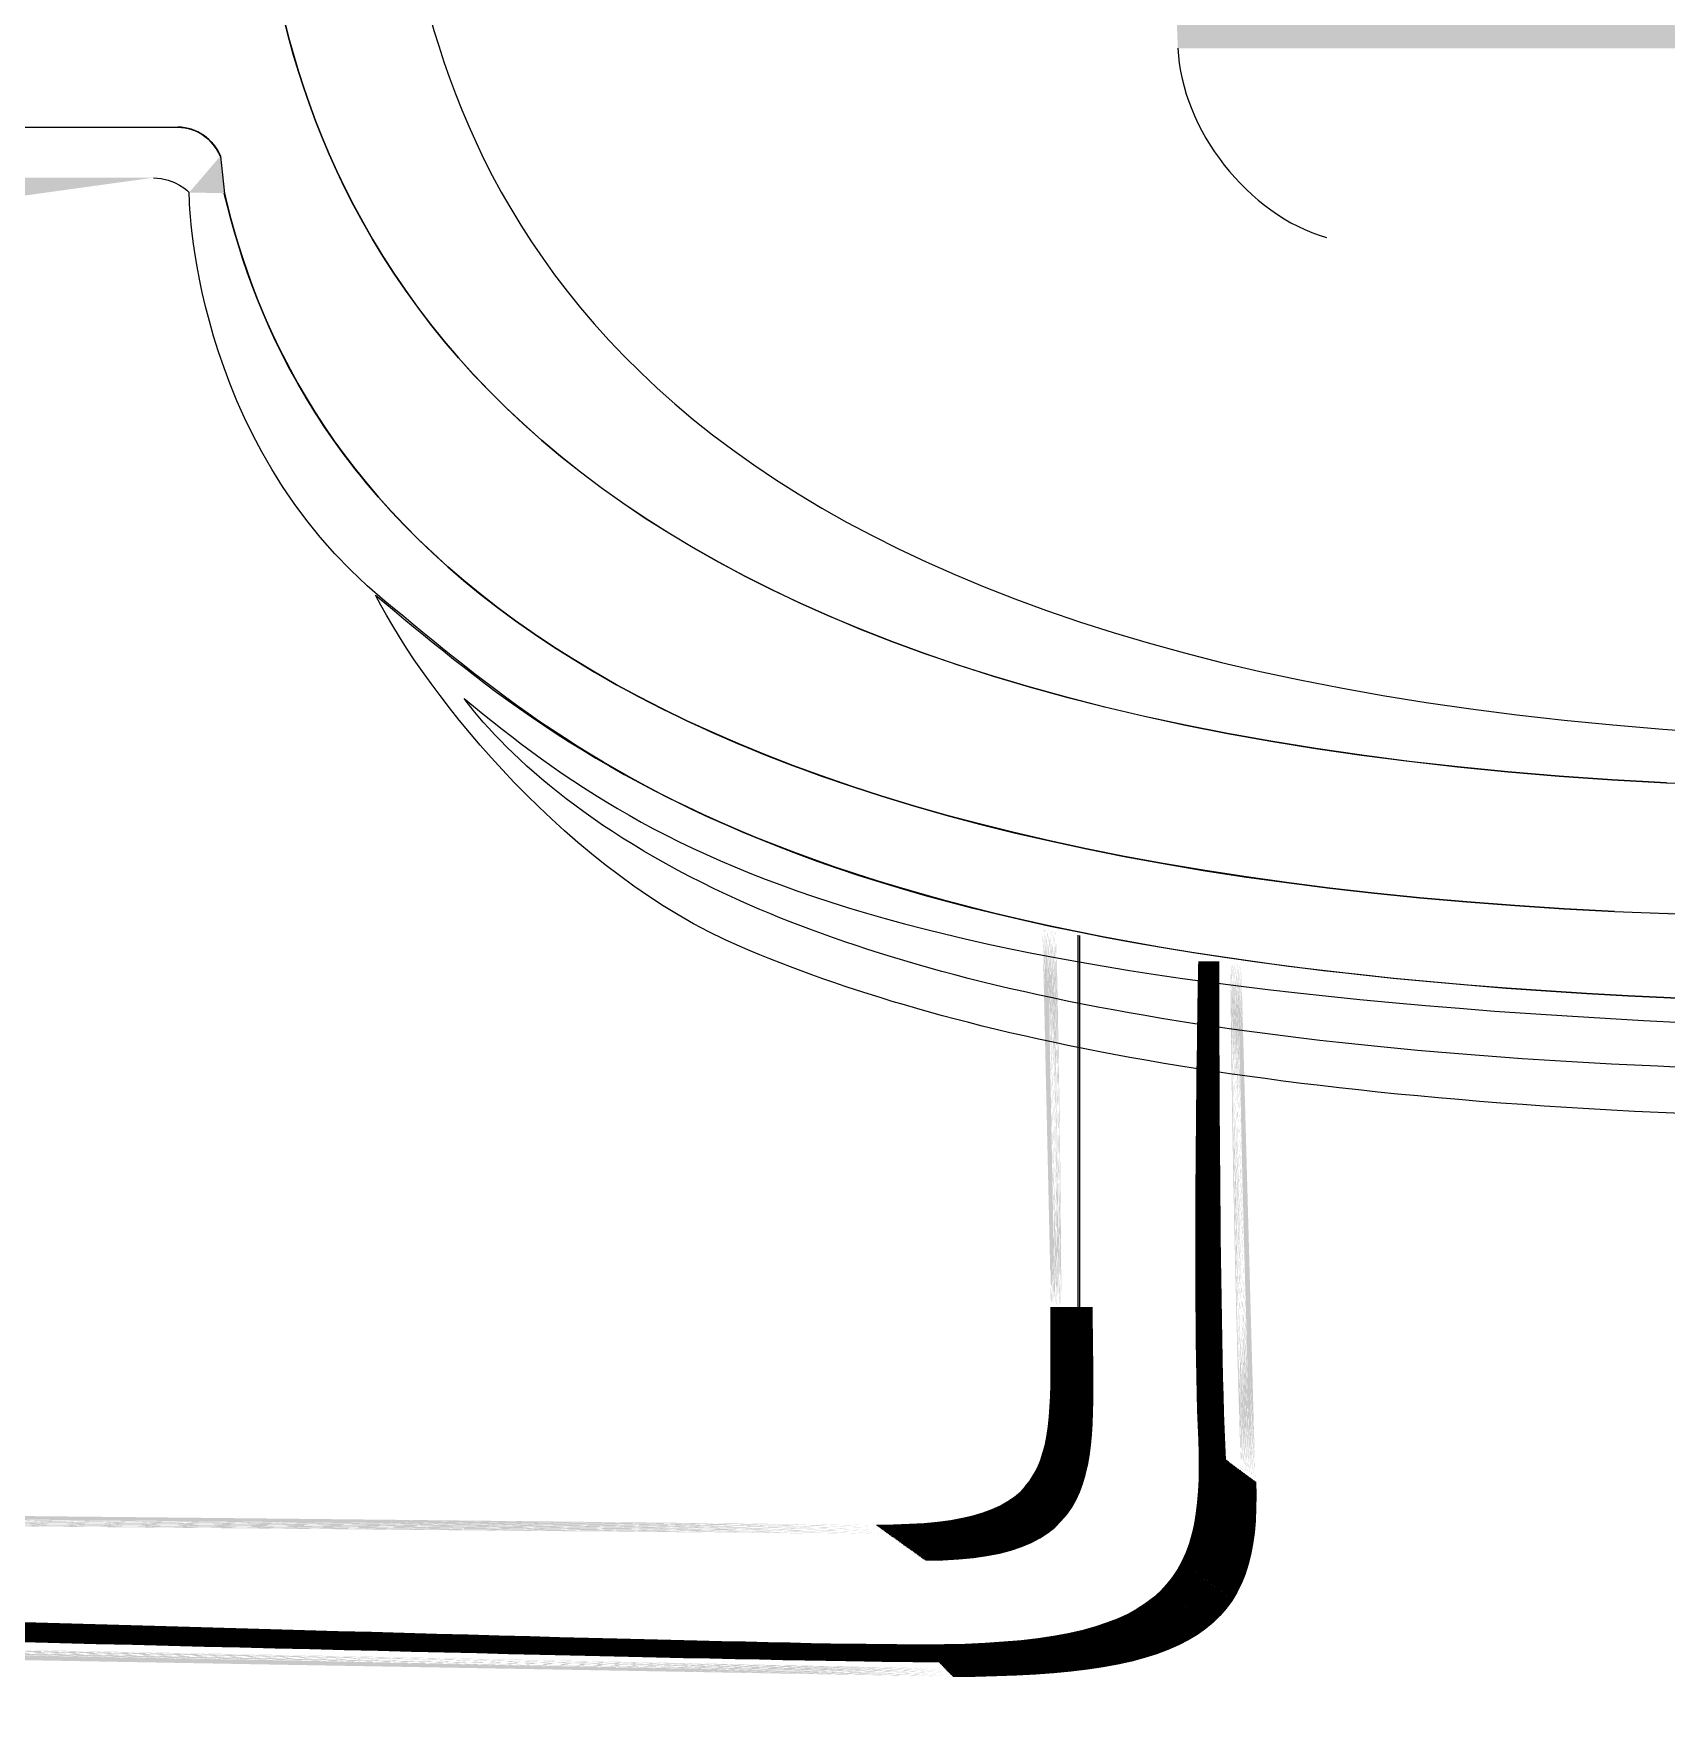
# Model space of a CAD drawing. Header units: millimetres. Extents: x 1111 to 1333, y -447 to -319.
# Drawn here: x 1279.7639 to 1280.0361, y -442.0168 to -441.7373 of the extents above; entities that cross this region are included whole.
import ezdxf

# ---------------------------------------------------------------- set-up
doc = ezdxf.new("R2010")
doc.units = ezdxf.units.MM

# ---------------------------------------------------------------- blocks, each defined once
blk = doc.blocks.new('scanne')
at = {"transparency": 33554559}
h = blk.add_hatch(color=256, dxfattribs=at)
h.paths.add_polyline_path([(0.50491, 0.8596), (0.61636, 0.83031)], flags=0)
h.paths.add_polyline_path([(0.66458, 0.82342), (1.12268, 0.82342), (1.58074, 0.82342)], flags=0)
h.paths.add_polyline_path([(1.629, 0.83031), (1.74045, 0.8596)], flags=0)
h.paths.add_polyline_path([(1.76522, 0.89117), (1.76736, 0.94828), (1.12268, 0.94828), (0.478, 0.94828), (0.48014, 0.89117)], flags=0)
h = blk.add_hatch(color=256, dxfattribs=at)
h.paths.add_polyline_path([(0.31346, 0.87798), (0.12743, 0.87798)], flags=0)
h.paths.add_polyline_path([(0.11607, 0.87347), (0.08249, 0.84235)], flags=0)
h.paths.add_polyline_path([(0.07305, 0.84263), (0.0444, 0.87319)], flags=0)
h.paths.add_polyline_path([(0.03332, 0.87798), (-0.15327, 0.87798)], flags=0)
h.paths.add_polyline_path([(-0.16234, 0.86872), (0.03582, 0.86872), (0.06278, 0.84167)], flags=0)
h.paths.add_polyline_path([(0.06278, 0.84167, 0.289315), (0.0782, 0.83209)], flags=0)
h.paths.add_polyline_path([(0.0782, 0.83209, 0.246565), (0.09248, 0.83953)], flags=0)
h.paths.add_polyline_path([(0.09248, 0.83953), (0.12569, 0.86959), (0.30935, 0.86959)], flags=0)
h = blk.add_hatch(color=256, dxfattribs=at)
h.paths.add_polyline_path([(0.39795, 0.47913, 0.000349), (1.12273, 0.47786)], flags=0)
h.paths.add_polyline_path([(1.12273, 0.47786, 0.000349), (1.84762, 0.47913)], flags=0)
h.paths.add_polyline_path([(2.39887, 0.87798), (2.21234, 0.87798)], flags=0)
h.paths.add_polyline_path([(2.20121, 0.87319), (2.17242, 0.84262)], flags=0)
h.paths.add_polyline_path([(2.16316, 0.84235), (2.12949, 0.87346)], flags=0)
h.paths.add_polyline_path([(2.11823, 0.87798), (1.9321, 0.87798)], flags=0)
h.paths.add_polyline_path([(1.9321, 0.87798, 0.308153), (1.92508, 0.87319)], flags=0)
h.paths.add_polyline_path([(1.92508, 0.87319), (1.92435, 0.86698)], flags=0)
h.paths.add_polyline_path([(1.12273, 0.7356, 0.008432), (1.69269, 0.74719)], flags=0)
h.paths.add_polyline_path([(0.55296, 0.74719, 0.008436), (1.12273, 0.7356)], flags=0)
h.paths.add_polyline_path([(0.32121, 0.86698), (0.32053, 0.87319)], flags=0)
h.paths.add_polyline_path([(0.31346, 0.87798), (0.12743, 0.87798)], flags=0)
h.paths.add_polyline_path([(0.11607, 0.87346), (0.08249, 0.84235)], flags=0)
h.paths.add_polyline_path([(0.07305, 0.84262), (0.0444, 0.87319)], flags=0)
h.paths.add_polyline_path([(0.03332, 0.87798), (-0.15327, 0.87798)], flags=0)
h = blk.add_hatch(color=256, dxfattribs=at)
h.paths.add_polyline_path([(0.39795, 0.48392, 0.000473), (1.12269, 0.48219)], flags=0)
h.paths.add_polyline_path([(1.12269, 0.48219, 0.000474), (1.84762, 0.48392)], flags=0)
h.paths.add_polyline_path([(2.38988, 0.87798), (2.21234, 0.87798)], flags=0)
h.paths.add_polyline_path([(2.20121, 0.87319), (2.17238, 0.84262)], flags=0)
h.paths.add_polyline_path([(2.16311, 0.84235), (2.12949, 0.87346)], flags=0)
h.paths.add_polyline_path([(2.11823, 0.87798), (1.9321, 0.87798)], flags=0)
h.paths.add_polyline_path([(1.9321, 0.87798, 0.311468), (1.92508, 0.87319)], flags=0)
h.paths.add_polyline_path([(1.92508, 0.87319), (1.92435, 0.86698)], flags=0)
h.paths.add_polyline_path([(1.12269, 0.7356, 0.008432), (1.69269, 0.74719)], flags=0)
h.paths.add_polyline_path([(0.55296, 0.74719, 0.008436), (1.12269, 0.7356)], flags=0)
h.paths.add_polyline_path([(0.32117, 0.86698), (0.32048, 0.87319)], flags=0)
h.paths.add_polyline_path([(0.31346, 0.87798), (0.12743, 0.87798)], flags=0)
h.paths.add_polyline_path([(0.11607, 0.87346), (0.08249, 0.84235)], flags=0)
h.paths.add_polyline_path([(0.07305, 0.84262), (0.0444, 0.87319)], flags=0)
h.paths.add_polyline_path([(0.03332, 0.87798), (-0.14432, 0.87798)], flags=0)
h = blk.add_hatch(color=256, dxfattribs=at)
h.paths.add_polyline_path([(0.39793, 0.49337, 0.000697), (1.12272, 0.49081)], flags=0)
h.paths.add_polyline_path([(1.12272, 0.49081, 0.000698), (1.84765, 0.49337)], flags=0)
h.paths.add_polyline_path([(2.3719, 0.87798), (2.21232, 0.87798)], flags=0)
h.paths.add_polyline_path([(2.20124, 0.87319), (2.17241, 0.84262)], flags=0)
h.paths.add_polyline_path([(2.16315, 0.84235), (2.12948, 0.87346)], flags=0)
h.paths.add_polyline_path([(2.11821, 0.87798), (1.93209, 0.87798)], flags=0)
h.paths.add_polyline_path([(1.93209, 0.87798, 0.308153), (1.92506, 0.87319)], flags=0)
h.paths.add_polyline_path([(1.92506, 0.87319), (1.92433, 0.86698)], flags=0)
h.paths.add_polyline_path([(1.12272, 0.7356, 0.008433), (1.69268, 0.74719)], flags=0)
h.paths.add_polyline_path([(0.55294, 0.74719, 0.008435), (1.12272, 0.7356)], flags=0)
h.paths.add_polyline_path([(0.3212, 0.86698), (0.32052, 0.87319)], flags=0)
h.paths.add_polyline_path([(0.31345, 0.87798), (0.12741, 0.87798)], flags=0)
h.paths.add_polyline_path([(0.1161, 0.87346), (0.08248, 0.84235)], flags=0)
h.paths.add_polyline_path([(0.07304, 0.84262), (0.04439, 0.87319)], flags=0)
h.paths.add_polyline_path([(0.0333, 0.87798), (-0.12636, 0.87798)], flags=0)
h = blk.add_hatch(color=256, dxfattribs=at)
h.paths.add_polyline_path([(0.58474, 0.73206, 0.000817), (0.67999, 0.72991)], flags=0)
h.paths.add_polyline_path([(0.31532, 0.86713), (0.32052, 0.8732), (0.3212, 0.867)], flags=0)
h.paths.add_polyline_path([(0.55294, 0.7472, 0.004959), (0.67885, 0.74241)], flags=0)
h = blk.add_hatch(color=256, dxfattribs=at)
h.paths.add_polyline_path([(0.4907, 0.73887, 0.004638), (0.49307, 0.6521)], flags=0)
h.paths.add_polyline_path([(0.44267, 0.61962, 0.001121), (0.12479, 0.62523)], flags=0)
h.paths.add_polyline_path([(0.00952, 0.66104, 0.146634), (0.12479, 0.62523)], flags=0)
h.paths.add_polyline_path([(0.00952, 0.66104, 0.054965), (0.12479, 0.64786)], flags=0)
h.paths.add_polyline_path([(0.42989, 0.64489, 0.000751), (0.12479, 0.64786)], flags=0)
h.paths.add_polyline_path([(0.459, 0.68121, 0.007059), (0.45758, 0.74471)], flags=0)
h = blk.add_hatch(color=256, dxfattribs=at)
h.paths.add_polyline_path([(0.49062, 0.73887, 0.004341), (0.49295, 0.65219)], flags=0)
h.paths.add_polyline_path([(0.44263, 0.61967, 0.001131), (0.12485, 0.62532)], flags=0)
h.paths.add_polyline_path([(0.00984, 0.66091, 0.146665), (0.12485, 0.62532)], flags=0)
h.paths.add_polyline_path([(0.00984, 0.66091, 0.055089), (0.12485, 0.64777)], flags=0)
h.paths.add_polyline_path([(0.42999, 0.64485, 0.00074), (0.12485, 0.64777)], flags=0)
h.paths.add_polyline_path([(0.4591, 0.68121, 0.006842), (0.45773, 0.74466)], flags=0)
h = blk.add_hatch(color=256, dxfattribs=at)
h.paths.add_polyline_path([(0.49055, 0.73887, 0.00434), (0.49287, 0.65228)], flags=0)
h.paths.add_polyline_path([(0.44256, 0.61976, 0.001132), (0.12491, 0.62541)], flags=0)
h.paths.add_polyline_path([(0.01014, 0.66077, 0.14657), (0.12491, 0.62541)], flags=0)
h.paths.add_polyline_path([(0.01014, 0.66077, 0.055162), (0.12491, 0.64768)], flags=0)
h.paths.add_polyline_path([(0.4301, 0.64476, 0.000738), (0.12491, 0.64768)], flags=0)
h.paths.add_polyline_path([(0.45916, 0.68121, 0.006614), (0.45784, 0.74466)], flags=0)
h = blk.add_hatch(color=256, dxfattribs=at)
h.paths.add_polyline_path([(0.49046, 0.73887, 0.004447), (0.49274, 0.65233)], flags=0)
h.paths.add_polyline_path([(0.44251, 0.6198, 0.001131), (0.125, 0.62546)], flags=0)
h.paths.add_polyline_path([(0.0105, 0.66068, 0.147021), (0.125, 0.62546)], flags=0)
h.paths.add_polyline_path([(0.0105, 0.66068, 0.055525), (0.12496, 0.64758)], flags=0)
h.paths.add_polyline_path([(0.43019, 0.64471, 0.000726), (0.12496, 0.64758)], flags=0)
h.paths.add_polyline_path([(0.45921, 0.68121, 0.006387), (0.45793, 0.74466)], flags=0)
h = blk.add_hatch(color=256, dxfattribs=at)
h.paths.add_polyline_path([(0.49037, 0.73887, 0.004565), (0.4926, 0.65237)], flags=0)
h.paths.add_polyline_path([(0.44247, 0.61985, 0.001139), (0.12505, 0.62555)], flags=0)
h.paths.add_polyline_path([(0.01078, 0.66059, 0.146929), (0.12505, 0.62555)], flags=0)
h.paths.add_polyline_path([(0.01078, 0.66059, 0.055599), (0.12501, 0.64754)], flags=0)
h.paths.add_polyline_path([(0.43029, 0.64466, 0.000727), (0.12501, 0.64754)], flags=0)
h.paths.add_polyline_path([(0.4593, 0.68121, 0.006397), (0.45803, 0.74462)], flags=0)
h = blk.add_hatch(color=256, dxfattribs=at)
h.paths.add_polyline_path([(0.49028, 0.73887, 0.004989), (0.49251, 0.65251)], flags=0)
h.paths.add_polyline_path([(0.44238, 0.61994, 0.001144), (0.1251, 0.62564)], flags=0)
h.paths.add_polyline_path([(0.01114, 0.66045, 0.055722), (0.12505, 0.64745)], flags=0)
h.paths.add_polyline_path([(0.43038, 0.64457, 0.000727), (0.12505, 0.64745)], flags=0)
h.paths.add_polyline_path([(0.45939, 0.68121, 0.006397), (0.45812, 0.74462)], flags=0)
h = blk.add_hatch(color=256, dxfattribs=at)
h.paths.add_polyline_path([(0.49021, 0.73887, 0.005097), (0.4924, 0.65256)], flags=0)
h.paths.add_polyline_path([(0.44231, 0.61999, 0.001152), (0.12517, 0.62573)], flags=0)
h.paths.add_polyline_path([(0.01145, 0.66031, 0.055854), (0.12513, 0.64736)], flags=0)
h.paths.add_polyline_path([(0.43045, 0.64453, 0.000714), (0.12513, 0.64736)], flags=0)
h.paths.add_polyline_path([(0.45947, 0.68121, 0.006407), (0.45819, 0.74457)], flags=0)
h = blk.add_hatch(color=256, dxfattribs=at)
h.paths.add_polyline_path([(0.49013, 0.73887, 0.005107), (0.49232, 0.65265)], flags=0)
h.paths.add_polyline_path([(0.44227, 0.62008, 0.001145), (0.12522, 0.62578)], flags=0)
h.paths.add_polyline_path([(0.01177, 0.66018, 0.055982), (0.12518, 0.64727)], flags=0)
h.paths.add_polyline_path([(0.43055, 0.64444, 0.000715), (0.12518, 0.64727)], flags=0)
h.paths.add_polyline_path([(0.45956, 0.68121, 0.006188), (0.45833, 0.74452)], flags=0)
h = blk.add_hatch(color=256, dxfattribs=at)
h.paths.add_polyline_path([(0.49006, 0.73887, 0.004819), (0.4922, 0.65274)], flags=0)
h.paths.add_polyline_path([(0.4422, 0.62012, 0.001154), (0.12529, 0.62587)], flags=0)
h.paths.add_polyline_path([(0.01207, 0.66008, 0.056249), (0.12525, 0.64717)], flags=0)
h.paths.add_polyline_path([(0.43066, 0.64439, 0.000702), (0.12525, 0.64717)], flags=0)
h.paths.add_polyline_path([(0.45963, 0.68121, 0.005968), (0.45844, 0.74448)], flags=0)
h = blk.add_hatch(color=256, dxfattribs=at)
h.paths.add_polyline_path([(0.48997, 0.73887, 0.004929), (0.49207, 0.65279)], flags=0)
h.paths.add_polyline_path([(0.44216, 0.62012, 0.001165), (0.12534, 0.62592)], flags=0)
h.paths.add_polyline_path([(0.01239, 0.65999, 0.056569), (0.12525, 0.64708)], flags=0)
h.paths.add_polyline_path([(0.43075, 0.6443, 0.000704), (0.12525, 0.64708)], flags=0)
h.paths.add_polyline_path([(0.45968, 0.68121, 0.005739), (0.45854, 0.74448)], flags=0)
h = blk.add_hatch(color=256, dxfattribs=at)
h.paths.add_polyline_path([(0.48988, 0.73887, 0.004929), (0.49198, 0.65288)], flags=0)
h.paths.add_polyline_path([(0.44212, 0.62021, 0.001164), (0.12539, 0.62601)], flags=0)
h.paths.add_polyline_path([(0.01275, 0.65986, 0.056624), (0.12534, 0.64704)], flags=0)
h.paths.add_polyline_path([(0.43085, 0.64425, 0.000703), (0.12534, 0.64704)], flags=0)
h.paths.add_polyline_path([(0.45982, 0.68121, 0.005978), (0.45863, 0.74443)], flags=0)
h = blk.add_hatch(color=256, dxfattribs=at)
h.paths.add_polyline_path([(0.48981, 0.73887, 0.005049), (0.49187, 0.65297)], flags=0)
h.paths.add_polyline_path([(0.442, 0.62026, 0.001177), (0.12546, 0.6261)], flags=0)
h.paths.add_polyline_path([(0.01305, 0.65976, 0.056897), (0.12541, 0.64695)], flags=0)
h.paths.add_polyline_path([(0.43096, 0.64416, 0.000701), (0.12541, 0.64695)], flags=0)
h.paths.add_polyline_path([(0.45989, 0.68121, 0.005748), (0.45875, 0.74443)], flags=0)
h = blk.add_hatch(color=256, dxfattribs=at)
h.paths.add_polyline_path([(0.48973, 0.73887, 0.004751), (0.49173, 0.65306)], flags=0)
h.paths.add_polyline_path([(0.44196, 0.62035, 0.001168), (0.12551, 0.62614)], flags=0)
h.paths.add_polyline_path([(0.01338, 0.65963, 0.057028), (0.12541, 0.64685)], flags=0)
h.paths.add_polyline_path([(0.43106, 0.64412, 0.000691), (0.12541, 0.64685)], flags=0)
h.paths.add_polyline_path([(0.45998, 0.68121, 0.005757), (0.45884, 0.74439)], flags=0)
h = blk.add_hatch(color=256, dxfattribs=at)
h.paths.add_polyline_path([(0.48963, 0.73887, 0.005588), (0.49164, 0.65315)], flags=0)
h.paths.add_polyline_path([(0.44192, 0.6204, 0.001176), (0.1256, 0.62623)], flags=0)
h.paths.add_polyline_path([(0.01365, 0.65949, 0.056914), (0.12551, 0.64681)], flags=0)
h.paths.add_polyline_path([(0.43115, 0.64403, 0.000702), (0.12551, 0.64681)], flags=0)
h.paths.add_polyline_path([(0.46003, 0.68121, 0.005527), (0.45893, 0.74439)], flags=0)
h = blk.add_hatch(color=256, dxfattribs=at)
h.paths.add_polyline_path([(0.48955, 0.73887, 0.004863), (0.49151, 0.6532)], flags=0)
h.paths.add_polyline_path([(0.44183, 0.62044, 0.001179), (0.1256, 0.62628)], flags=0)
h.paths.add_polyline_path([(0.01397, 0.6594, 0.057246), (0.12556, 0.64672)], flags=0)
h.paths.add_polyline_path([(0.43125, 0.64393, 0.000701), (0.12556, 0.64672)], flags=0)
h.paths.add_polyline_path([(0.46008, 0.68121, 0.005075), (0.45907, 0.74434)], flags=0)
h = blk.add_hatch(color=256, dxfattribs=at)
h.paths.add_polyline_path([(0.48946, 0.73887, 0.005291), (0.49142, 0.65329)], flags=0)
h.paths.add_polyline_path([(0.44179, 0.62049, 0.001189), (0.12565, 0.62637)], flags=0)
h.paths.add_polyline_path([(0.0143, 0.65926, 0.05738), (0.12556, 0.64663)], flags=0)
h.paths.add_polyline_path([(0.43134, 0.64389, 0.00069), (0.12556, 0.64663)], flags=0)
h.paths.add_polyline_path([(0.46017, 0.68121, 0.005075), (0.45917, 0.74434)], flags=0)
h = blk.add_hatch(color=256, dxfattribs=at)
h.paths.add_polyline_path([(0.48939, 0.73887, 0.005412), (0.49131, 0.65338)], flags=0)
h.paths.add_polyline_path([(0.44177, 0.62058, 0.001188), (0.12572, 0.62646)], flags=0)
h.paths.add_polyline_path([(0.01464, 0.65913, 0.057517), (0.12563, 0.64654)], flags=0)
h.paths.add_polyline_path([(0.43141, 0.64384, 0.000679), (0.12563, 0.64654)], flags=0)
h.paths.add_polyline_path([(0.46029, 0.68121, 0.005313), (0.45924, 0.7443)], flags=0)
h = blk.add_hatch(color=256, dxfattribs=at)
h.paths.add_polyline_path([(0.4893, 0.73887, 0.005413), (0.49122, 0.65347)], flags=0)
h.paths.add_polyline_path([(0.44163, 0.62062, 0.001202), (0.12577, 0.62655)], flags=0)
h.paths.add_polyline_path([(0.01496, 0.65903, 0.057857), (0.12567, 0.64644)], flags=0)
h.paths.add_polyline_path([(0.4315, 0.64375, 0.000678), (0.12567, 0.64644)], flags=0)
h.paths.add_polyline_path([(0.46038, 0.68121, 0.005083), (0.45938, 0.7443)], flags=0)
h = blk.add_hatch(color=256, dxfattribs=at)
h.paths.add_polyline_path([(0.48923, 0.73887, 0.005536), (0.4911, 0.65356)], flags=0)
h.paths.add_polyline_path([(0.44161, 0.62072, 0.001201), (0.12583, 0.62665)], flags=0)
h.paths.add_polyline_path([(0.01525, 0.6589, 0.057737), (0.12574, 0.6464)], flags=0)
h.paths.add_polyline_path([(0.43162, 0.64366, 0.00069), (0.12574, 0.6464)], flags=0)
h.paths.add_polyline_path([(0.46045, 0.68121, 0.004859), (0.45949, 0.74425)], flags=0)
h = blk.add_hatch(color=256, dxfattribs=at)
h.paths.add_polyline_path([(0.48913, 0.73887, 0.005659), (0.49095, 0.65365)], flags=0)
h.paths.add_polyline_path([(0.44155, 0.62076, 0.001213), (0.12591, 0.62674)], flags=0)
h.paths.add_polyline_path([(0.01561, 0.65881, 0.058077), (0.12578, 0.64631)], flags=0)
h.paths.add_polyline_path([(0.43174, 0.64362, 0.000677), (0.12578, 0.64631)], flags=0)
h.paths.add_polyline_path([(0.46048, 0.68121, 0.004628), (0.45957, 0.74425)], flags=0)
h = blk.add_hatch(color=256, dxfattribs=at)
h.paths.add_polyline_path([(0.48906, 0.73887, 0.005659), (0.49088, 0.6537)], flags=0)
h.paths.add_polyline_path([(0.44147, 0.62081, 0.001214), (0.12593, 0.62678)], flags=0)
h.paths.add_polyline_path([(0.0159, 0.65867, 0.058221), (0.12584, 0.64622)], flags=0)
h.paths.add_polyline_path([(0.4318, 0.64352, 0.000678), (0.12584, 0.64622)], flags=0)
h.paths.add_polyline_path([(0.46059, 0.68121, 0.004635), (0.45968, 0.7442)], flags=0)
h = blk.add_hatch(color=256, dxfattribs=at)
h.paths.add_polyline_path([(0.48899, 0.73887, 0.005361), (0.49077, 0.65379)], flags=0)
h.paths.add_polyline_path([(0.44141, 0.6209, 0.001215), (0.126, 0.62687)], flags=0)
h.paths.add_polyline_path([(0.01624, 0.65853, 0.058363), (0.12591, 0.64612)], flags=0)
h.paths.add_polyline_path([(0.43192, 0.64348, 0.000666), (0.12591, 0.64612)], flags=0)
h.paths.add_polyline_path([(0.46066, 0.68121, 0.004643), (0.45975, 0.74416)], flags=0)
h = blk.add_hatch(color=256, dxfattribs=at)
h.paths.add_polyline_path([(0.48888, 0.73887, 0.005785), (0.49066, 0.65388)], flags=0)
h.paths.add_polyline_path([(0.44139, 0.62094, 0.001212), (0.12607, 0.62692)], flags=0)
h.paths.add_polyline_path([(0.01654, 0.65844, 0.058506), (0.12593, 0.64608)], flags=0)
h.paths.add_polyline_path([(0.43199, 0.64339, 0.000677), (0.12593, 0.64608)], flags=0)
h.paths.add_polyline_path([(0.46073, 0.68121, 0.004411), (0.45986, 0.74416)], flags=0)
at = {"lineweight": -3}
for points in [[(0.12742, 0.87801), (0.31346, 0.87801)], [(0.32053, 0.87318), (0.32121, 0.86697)]]:
    blk.add_lwpolyline(points, dxfattribs=at)
for centre, radius, start, end in [((1.18405, 17.45132), 16.69427, 267.863238, 269.790123), ((1.1786, 17.49757), 16.76203, 267.860927, 269.80903)]:
    blk.add_arc(centre, radius, start, end, dxfattribs=at)
for points in [[(0.35138, 0.91605), (0.35854, 0.86838), (0.38833, 0.78577), (0.57834, 0.77655)], [(0.56161, 0.76866), (0.3659, 0.77829), (0.33511, 0.86346), (0.3279, 0.9125)], [(0.56161, 0.76866), (0.3659, 0.77829), (0.33511, 0.86346), (0.3279, 0.9125)], [(0.32792, 0.91248), (0.33508, 0.86349), (0.36592, 0.77832), (0.56158, 0.76869)], [(0.48014, 0.89117), (0.48078, 0.87757), (0.49191, 0.86338), (0.50491, 0.8596)], [(0.32051, 0.87318), (0.31933, 0.87601), (0.31654, 0.87802), (0.31344, 0.87802)], [(0.32051, 0.87317), (0.31933, 0.876), (0.31654, 0.87801), (0.31344, 0.87801)], [(0.31345, 0.878), (0.31655, 0.878), (0.31934, 0.87599), (0.32052, 0.87321)], [(0.32052, 0.87321), (0.31934, 0.87599), (0.31655, 0.878), (0.31345, 0.878)], [(0.32052, 0.87321), (0.31933, 0.876), (0.31655, 0.878), (0.31345, 0.878)], [(0.32052, 0.87321), (0.31934, 0.87599), (0.31655, 0.878), (0.31345, 0.878)], [(0.32052, 0.8732), (0.31934, 0.87598), (0.31655, 0.87799), (0.31345, 0.87799)], [(0.32052, 0.87319), (0.31933, 0.87602), (0.31655, 0.87798), (0.31345, 0.87798)], [(0.32053, 0.87317), (0.31934, 0.876), (0.31656, 0.87801), (0.31346, 0.87801)], [(0.31346, 0.87801), (0.31656, 0.87801), (0.31934, 0.87601), (0.32053, 0.87318)], [(0.32053, 0.8732), (0.31934, 0.87598), (0.31656, 0.87799), (0.31346, 0.87799)], [(0.32053, 0.87319), (0.31934, 0.87602), (0.31656, 0.87798), (0.31346, 0.87798)], [(0.32048, 0.87319), (0.3193, 0.87606), (0.31656, 0.87798), (0.31346, 0.87798)], [(0.32053, 0.87319), (0.31934, 0.87597), (0.31656, 0.87798), (0.31346, 0.87798)], [(0.32054, 0.87321), (0.31931, 0.87599), (0.31657, 0.878), (0.31347, 0.878)], [(0.32055, 0.87317), (0.31936, 0.876), (0.31658, 0.878), (0.31348, 0.878)], [(0.30935, 0.86959), (0.313, 0.86959), (0.31533, 0.86712), (0.31533, 0.86712)], [(0.34793, 0.79898), (0.31532, 0.82589), (0.31532, 0.86713), (0.31532, 0.86713)], [(0.55296, 0.74719), (0.37108, 0.75599), (0.33171, 0.822), (0.32117, 0.86698)], [(0.55292, 0.74721), (0.37109, 0.75597), (0.33167, 0.82202), (0.32118, 0.867)], [(0.55293, 0.74722), (0.37109, 0.75597), (0.33173, 0.82194), (0.32119, 0.86701)], [(0.55294, 0.74722), (0.3711, 0.75598), (0.33169, 0.82199), (0.3212, 0.86701)], [(0.55294, 0.74722), (0.37111, 0.75597), (0.33169, 0.82198), (0.3212, 0.86701)], [(0.3212, 0.867), (0.33169, 0.82202), (0.37111, 0.75596), (0.55294, 0.7472)], [(0.55294, 0.74718), (0.3711, 0.75599), (0.33169, 0.822), (0.3212, 0.86698)], [(0.55294, 0.74719), (0.37111, 0.75599), (0.33169, 0.822), (0.3212, 0.86698)], [(0.55295, 0.74722), (0.37107, 0.75598), (0.3317, 0.82199), (0.32121, 0.86701)], [(0.32121, 0.867), (0.3317, 0.82202), (0.37107, 0.75597), (0.55295, 0.74721)], [(0.55295, 0.7472), (0.37111, 0.75596), (0.3317, 0.82202), (0.32121, 0.867)], [(0.55295, 0.74721), (0.37111, 0.75597), (0.3317, 0.82202), (0.32121, 0.867)], [(0.55295, 0.74721), (0.37111, 0.75597), (0.3317, 0.82202), (0.32121, 0.867)], [(0.55295, 0.7472), (0.37107, 0.75596), (0.3317, 0.82201), (0.32121, 0.86699)], [(0.55296, 0.74719), (0.37108, 0.75599), (0.33171, 0.822), (0.32121, 0.86698)], [(0.32121, 0.86697), (0.3317, 0.82199), (0.37107, 0.75598), (0.55295, 0.74722)], [(0.4072, 0.74135), (0.379, 0.75344), (0.35519, 0.78277), (0.34639, 0.79997)], [(0.34639, 0.79997), (0.37964, 0.77242), (0.41956, 0.73597), (0.58474, 0.73204)], [(0.58474, 0.73206), (0.41955, 0.73598), (0.38137, 0.77156), (0.34793, 0.79898)], [(0.40719, 0.74899), (0.38356, 0.75957), (0.36878, 0.77257), (0.36116, 0.78274)], [(0.36116, 0.78274), (0.39446, 0.7551), (0.43205, 0.7332), (0.58519, 0.72786)], [(0.58474, 0.72057), (0.49395, 0.72266), (0.44126, 0.73375), (0.40719, 0.74899)], [(0.58474, 0.71284), (0.49396, 0.71498), (0.4415, 0.72671), (0.4072, 0.74135)], [(0.46354, 0.68121), (0.46354, 0.70579), (0.46354, 0.74329), (0.46354, 0.74329)], [(0.46381, 0.68121), (0.46381, 0.70579), (0.46381, 0.7432), (0.46381, 0.7432)], [(0.48362, 0.73887), (0.48362, 0.73887), (0.48252, 0.68371), (0.48362, 0.65908)], [(0.48369, 0.73887), (0.48369, 0.73887), (0.48264, 0.68362), (0.48373, 0.65899)], [(0.4838, 0.73887), (0.4838, 0.73887), (0.48275, 0.68358), (0.48385, 0.6589)], [(0.48386, 0.73887), (0.48386, 0.73887), (0.48286, 0.68349), (0.48395, 0.65885)], [(0.48395, 0.73887), (0.48395, 0.73887), (0.48295, 0.6834), (0.48405, 0.65876)], [(0.48404, 0.73887), (0.48404, 0.73887), (0.48304, 0.6833), (0.48418, 0.65867)], [(0.48411, 0.73887), (0.48411, 0.73887), (0.48315, 0.68321), (0.48429, 0.65858)], [(0.4842, 0.73887), (0.4842, 0.73887), (0.48328, 0.68312), (0.48438, 0.65849)], [(0.48427, 0.73887), (0.48427, 0.73887), (0.4834, 0.68303), (0.48449, 0.65844)], [(0.48437, 0.73887), (0.48437, 0.73887), (0.48346, 0.68294), (0.4846, 0.65835)], [(0.48445, 0.73887), (0.48445, 0.73887), (0.48358, 0.68289), (0.48472, 0.65826)], [(0.48452, 0.73887), (0.48452, 0.73887), (0.48369, 0.68285), (0.48484, 0.65821)], [(0.48462, 0.73887), (0.48462, 0.73887), (0.4838, 0.68276), (0.48494, 0.65812)], [(0.48469, 0.73887), (0.48469, 0.73887), (0.48391, 0.68271), (0.48505, 0.65803)], [(0.48478, 0.73887), (0.48478, 0.73887), (0.48401, 0.68262), (0.48515, 0.65794)], [(0.48487, 0.73887), (0.48487, 0.73887), (0.48414, 0.68253), (0.48528, 0.65785)], [(0.48494, 0.73887), (0.48494, 0.73887), (0.48425, 0.68244), (0.48539, 0.6578)], [(0.48502, 0.73887), (0.48502, 0.73887), (0.48434, 0.68235), (0.48548, 0.65771)], [(0.48509, 0.73887), (0.48509, 0.73887), (0.48445, 0.68225), (0.48559, 0.65762)], [(0.48518, 0.73887), (0.48518, 0.73887), (0.48459, 0.68216), (0.48573, 0.65753)], [(0.48527, 0.73887), (0.48527, 0.73887), (0.48468, 0.68207), (0.48582, 0.65744)], [(0.48533, 0.73887), (0.48533, 0.73887), (0.48483, 0.68198), (0.48593, 0.65739)], [(0.48545, 0.73887), (0.48545, 0.73887), (0.4849, 0.68194), (0.48604, 0.6573)], [(0.48552, 0.73887), (0.48552, 0.73887), (0.48506, 0.68184), (0.48616, 0.65721)], [(0.48558, 0.73887), (0.48558, 0.73887), (0.48512, 0.68175), (0.48626, 0.65712)], [(0.48569, 0.73887), (0.48569, 0.73887), (0.48524, 0.68171), (0.48638, 0.65703)], [(0.48576, 0.73887), (0.48576, 0.73887), (0.48535, 0.68162), (0.48649, 0.65694)], [(0.48585, 0.73887), (0.48585, 0.73887), (0.48544, 0.68152), (0.48658, 0.65689)], [(0.48594, 0.73887), (0.48594, 0.73887), (0.48557, 0.68143), (0.48671, 0.6568)], [(0.48603, 0.73887), (0.48603, 0.73887), (0.48566, 0.68134), (0.4868, 0.65671)], [(0.48609, 0.73887), (0.48609, 0.73887), (0.48582, 0.68125), (0.48691, 0.65662)], [(0.48616, 0.73887), (0.48616, 0.73887), (0.48588, 0.68116), (0.48702, 0.65653)], [(0.48625, 0.73887), (0.48625, 0.73887), (0.48598, 0.68107), (0.48717, 0.65648)], [(0.48634, 0.73887), (0.48634, 0.73887), (0.48611, 0.68102), (0.48725, 0.65639)], [(0.48643, 0.73887), (0.48643, 0.73887), (0.4862, 0.68093), (0.48739, 0.6563)], [(0.48651, 0.73887), (0.48651, 0.73887), (0.48633, 0.68089), (0.48747, 0.65625)], [(0.48658, 0.73887), (0.48658, 0.73887), (0.48645, 0.68084), (0.48759, 0.65616)], [(0.48676, 0.73887), (0.48676, 0.73887), (0.48667, 0.68066), (0.48781, 0.65602)], [(0.48692, 0.73887), (0.48692, 0.73887), (0.48687, 0.68048), (0.48801, 0.65584)], [(0.42989, 0.64489), (0.46128, 0.64489), (0.459, 0.65534), (0.459, 0.68121)], [(0.42999, 0.64485), (0.46138, 0.64485), (0.4591, 0.65534), (0.4591, 0.68121)], [(0.4301, 0.64476), (0.46144, 0.64476), (0.45916, 0.65534), (0.45916, 0.68121)], [(0.43019, 0.64471), (0.46153, 0.64471), (0.45921, 0.65534), (0.45921, 0.68121)], [(0.43029, 0.64466), (0.46163, 0.64466), (0.4593, 0.65534), (0.4593, 0.68121)], [(0.43038, 0.64457), (0.46172, 0.64457), (0.45939, 0.65534), (0.45939, 0.68121)], [(0.43045, 0.64453), (0.46184, 0.64453), (0.45947, 0.65534), (0.45947, 0.68121)], [(0.43055, 0.64444), (0.46193, 0.64444), (0.45956, 0.65534), (0.45956, 0.68121)], [(0.43066, 0.64439), (0.46205, 0.64439), (0.45963, 0.65534), (0.45963, 0.68121)], [(0.43075, 0.6443), (0.46214, 0.6443), (0.45968, 0.65534), (0.45968, 0.68121)], [(0.43085, 0.64425), (0.46219, 0.64425), (0.45982, 0.65534), (0.45982, 0.68121)], [(0.43096, 0.64416), (0.46235, 0.64416), (0.45989, 0.65534), (0.45989, 0.68121)], [(0.43106, 0.64412), (0.4624, 0.64412), (0.45998, 0.65534), (0.45998, 0.68121)], [(0.43115, 0.64403), (0.46249, 0.64403), (0.46003, 0.65534), (0.46003, 0.68121)], [(0.43125, 0.64393), (0.46259, 0.64393), (0.46008, 0.65534), (0.46008, 0.68121)], [(0.43134, 0.64389), (0.46273, 0.64389), (0.46017, 0.65534), (0.46017, 0.68121)], [(0.43141, 0.64384), (0.4628, 0.64384), (0.46029, 0.65534), (0.46029, 0.68121)], [(0.4315, 0.64375), (0.46289, 0.64375), (0.46038, 0.65534), (0.46038, 0.68121)], [(0.43162, 0.64366), (0.46296, 0.64366), (0.46045, 0.65534), (0.46045, 0.68121)], [(0.43174, 0.64362), (0.46308, 0.64362), (0.46048, 0.65534), (0.46048, 0.68121)], [(0.4318, 0.64352), (0.46314, 0.64352), (0.46059, 0.65534), (0.46059, 0.68121)], [(0.43192, 0.64348), (0.46326, 0.64348), (0.46066, 0.65534), (0.46066, 0.68121)], [(0.43199, 0.64339), (0.46333, 0.64339), (0.46073, 0.65534), (0.46073, 0.68121)], [(0.4321, 0.64334), (0.46344, 0.64334), (0.46084, 0.65534), (0.46084, 0.68121)], [(0.4322, 0.64325), (0.46354, 0.64325), (0.46089, 0.65534), (0.46089, 0.68121)], [(0.43232, 0.64321), (0.46361, 0.64321), (0.46101, 0.65534), (0.46101, 0.68121)], [(0.43241, 0.64311), (0.46375, 0.64311), (0.46105, 0.65534), (0.46105, 0.68121)], [(0.43246, 0.64302), (0.46384, 0.64302), (0.46115, 0.65534), (0.46115, 0.68121)], [(0.4326, 0.64302), (0.46394, 0.64302), (0.4612, 0.65534), (0.4612, 0.68121)], [(0.43264, 0.64298), (0.46403, 0.64298), (0.46134, 0.65534), (0.46134, 0.68121)], [(0.43276, 0.64289), (0.4641, 0.64289), (0.46141, 0.65534), (0.46141, 0.68121)], [(0.43288, 0.64279), (0.46422, 0.64279), (0.46148, 0.65534), (0.46148, 0.68121)], [(0.43297, 0.64275), (0.46431, 0.64275), (0.46157, 0.65534), (0.46157, 0.68121)], [(0.43307, 0.6427), (0.46441, 0.6427), (0.46162, 0.65534), (0.46162, 0.68121)], [(0.43315, 0.64261), (0.46449, 0.64261), (0.46171, 0.65534), (0.46171, 0.68121)], [(0.43325, 0.64252), (0.46459, 0.64252), (0.4618, 0.65534), (0.4618, 0.68121)], [(0.43332, 0.64248), (0.4647, 0.64248), (0.46188, 0.65534), (0.46188, 0.68121)], [(0.43346, 0.64238), (0.4648, 0.64238), (0.46197, 0.65534), (0.46197, 0.68121)], [(0.43353, 0.64234), (0.46487, 0.64234), (0.46204, 0.65534), (0.46204, 0.68121)], [(0.43362, 0.64225), (0.46496, 0.64225), (0.46209, 0.65534), (0.46209, 0.68121)], [(0.43372, 0.64216), (0.46506, 0.64216), (0.46218, 0.65534), (0.46218, 0.68121)], [(0.43381, 0.64211), (0.4652, 0.64211), (0.46228, 0.65534), (0.46228, 0.68121)], [(0.43394, 0.64202), (0.46528, 0.64202), (0.46236, 0.65534), (0.46236, 0.68121)], [(0.43402, 0.64197), (0.46536, 0.64197), (0.46244, 0.65534), (0.46244, 0.68121)], [(0.43413, 0.64188), (0.46542, 0.64188), (0.4625, 0.65534), (0.4625, 0.68121)], [(0.43421, 0.64184), (0.46555, 0.64184), (0.46258, 0.65534), (0.46258, 0.68121)], [(0.43432, 0.64179), (0.46566, 0.64179), (0.4627, 0.65534), (0.4627, 0.68121)], [(0.43437, 0.6417), (0.46575, 0.6417), (0.46279, 0.65534), (0.46279, 0.68121)], [(0.43448, 0.64161), (0.46587, 0.64161), (0.46286, 0.65534), (0.46286, 0.68121)], [(0.4346, 0.64156), (0.46594, 0.64156), (0.46293, 0.65534), (0.46293, 0.68121)], [(0.43471, 0.64147), (0.46601, 0.64147), (0.463, 0.65534), (0.463, 0.68121)], [(0.43478, 0.64143), (0.46612, 0.64143), (0.46307, 0.65534), (0.46307, 0.68121)], [(0.43488, 0.64133), (0.46622, 0.64133), (0.46316, 0.65534), (0.46316, 0.68121)], [(0.43497, 0.64124), (0.46631, 0.64124), (0.46321, 0.65534), (0.46321, 0.68121)], [(0.43507, 0.6412), (0.46636, 0.6412), (0.46331, 0.65534), (0.46331, 0.68121)], [(0.43516, 0.64115), (0.4665, 0.64115), (0.46339, 0.65534), (0.46339, 0.68121)], [(0.43522, 0.64111), (0.46661, 0.64111), (0.46346, 0.65534), (0.46346, 0.68121)], [(0.43534, 0.64106), (0.46668, 0.64106), (0.46354, 0.65534), (0.46354, 0.68121)], [(0.43544, 0.64097), (0.46678, 0.64097), (0.46368, 0.65534), (0.46368, 0.68121)], [(0.43554, 0.64088), (0.46688, 0.64088), (0.46373, 0.65534), (0.46373, 0.68121)], [(0.43562, 0.64083), (0.46696, 0.64083), (0.46381, 0.65534), (0.46381, 0.68121)], [(0.43574, 0.64074), (0.46703, 0.64074), (0.46389, 0.65534), (0.46389, 0.68121)], [(0.43581, 0.6407), (0.46719, 0.6407), (0.46396, 0.65534), (0.46396, 0.68121)], [(0.43593, 0.64065), (0.46727, 0.64065), (0.46403, 0.65534), (0.46403, 0.68121)], [(0.43604, 0.64056), (0.46738, 0.64056), (0.4641, 0.65534), (0.4641, 0.68121)], [(0.43611, 0.64047), (0.46745, 0.64047), (0.46421, 0.65534), (0.46421, 0.68121)], [(0.43623, 0.64038), (0.46752, 0.64038), (0.46428, 0.65534), (0.46428, 0.68121)], [(0.43632, 0.64033), (0.46762, 0.64033), (0.46438, 0.65534), (0.46438, 0.68121)], [(0.43642, 0.64029), (0.46776, 0.64029), (0.46443, 0.65534), (0.46443, 0.68121)], [(0.43648, 0.64019), (0.46782, 0.64019), (0.46454, 0.65534), (0.46454, 0.68121)], [(0.43663, 0.64015), (0.46792, 0.64015), (0.46459, 0.65534), (0.46459, 0.68121)], [(0.43669, 0.64006), (0.46799, 0.64006), (0.4647, 0.65534), (0.4647, 0.68121)], [(0.43679, 0.63997), (0.46813, 0.63997), (0.4648, 0.65534), (0.4648, 0.68121)], [(0.43688, 0.63992), (0.46822, 0.63992), (0.46485, 0.65534), (0.46485, 0.68121)], [(0.43699, 0.63983), (0.46829, 0.63983), (0.46491, 0.65534), (0.46491, 0.68121)], [(0.43707, 0.63978), (0.46841, 0.63978), (0.46499, 0.65534), (0.46499, 0.68121)], [(0.43714, 0.63974), (0.46848, 0.63974), (0.46511, 0.65534), (0.46511, 0.68121)], [(0.43725, 0.63965), (0.46859, 0.63965), (0.46517, 0.65534), (0.46517, 0.68121)], [(0.43737, 0.63956), (0.46871, 0.63956), (0.46524, 0.65534), (0.46524, 0.68121)], [(0.43748, 0.63951), (0.46878, 0.63951), (0.46536, 0.65534), (0.46536, 0.68121)], [(0.43753, 0.63942), (0.46887, 0.63942), (0.46541, 0.65534), (0.46541, 0.68121)], [(0.43765, 0.63937), (0.46894, 0.63937), (0.46547, 0.65534), (0.46547, 0.68121)], [(0.43774, 0.63928), (0.46908, 0.63928), (0.46557, 0.65534), (0.46557, 0.68121)], [(0.43783, 0.63924), (0.46917, 0.63924), (0.46566, 0.65534), (0.46566, 0.68121)], [(0.43795, 0.63919), (0.46925, 0.63919), (0.46573, 0.65534), (0.46573, 0.68121)], [(0.43802, 0.63915), (0.46936, 0.63915), (0.4658, 0.65534), (0.4658, 0.68121)], [(0.43814, 0.63905), (0.46943, 0.63905), (0.46587, 0.65534), (0.46587, 0.68121)], [(0.48362, 0.65908), (0.48467, 0.63449), (0.47782, 0.62487), (0.43754, 0.62487)], [(0.48373, 0.65899), (0.48478, 0.6344), (0.47789, 0.62482), (0.43761, 0.62482)], [(0.48385, 0.6589), (0.48489, 0.63431), (0.47796, 0.62473), (0.43768, 0.62473)], [(0.48395, 0.65885), (0.485, 0.63422), (0.47802, 0.62468), (0.43774, 0.62468)], [(0.48405, 0.65876), (0.48514, 0.63417), (0.47807, 0.62459), (0.43779, 0.62459)], [(0.48418, 0.65867), (0.48523, 0.63408), (0.47816, 0.62455), (0.43788, 0.62455)], [(0.48429, 0.65858), (0.48534, 0.63399), (0.47818, 0.6245), (0.4379, 0.6245)], [(0.48438, 0.65849), (0.48543, 0.6339), (0.47822, 0.62441), (0.43794, 0.62441)], [(0.48449, 0.65844), (0.48559, 0.63381), (0.47833, 0.62436), (0.43805, 0.62436)], [(0.4846, 0.65835), (0.4857, 0.63372), (0.47835, 0.62432), (0.43807, 0.62432)], [(0.48472, 0.65826), (0.48577, 0.63367), (0.47843, 0.62423), (0.43814, 0.62423)], [(0.48484, 0.65821), (0.48588, 0.63358), (0.47849, 0.62418), (0.43821, 0.62418)], [(0.48494, 0.65812), (0.48599, 0.63349), (0.47855, 0.62414), (0.43827, 0.62414)], [(0.48505, 0.65803), (0.4861, 0.63344), (0.47858, 0.62405), (0.43834, 0.62405)], [(0.48515, 0.65794), (0.48619, 0.6334), (0.47867, 0.624), (0.43839, 0.624)], [(0.48528, 0.65785), (0.48633, 0.63331), (0.47871, 0.62395), (0.43843, 0.62395)], [(0.48539, 0.6578), (0.48644, 0.63321), (0.47878, 0.62391), (0.4385, 0.62391)], [(0.48548, 0.65771), (0.48657, 0.63312), (0.47886, 0.62386), (0.43858, 0.62386)], [(0.48559, 0.65762), (0.48664, 0.63303), (0.47889, 0.62377), (0.43861, 0.62377)], [(0.48573, 0.65753), (0.48678, 0.63294), (0.47893, 0.62373), (0.4387, 0.62373)], [(0.48582, 0.65744), (0.48691, 0.6329), (0.47902, 0.62363), (0.43874, 0.62363)], [(0.48593, 0.65739), (0.48702, 0.6328), (0.47908, 0.62359), (0.4388, 0.62359)], [(0.48604, 0.6573), (0.48709, 0.63271), (0.47911, 0.62354), (0.43887, 0.62354)], [(0.48616, 0.65721), (0.48725, 0.63262), (0.47922, 0.6235), (0.43894, 0.6235)], [(0.48626, 0.65712), (0.48731, 0.63253), (0.47924, 0.62341), (0.43896, 0.62341)], [(0.48638, 0.65703), (0.48747, 0.63244), (0.47931, 0.62336), (0.43903, 0.62336)], [(0.48649, 0.65694), (0.48754, 0.63235), (0.47937, 0.62327), (0.43913, 0.62327)], [(0.48658, 0.65689), (0.48763, 0.63226), (0.47942, 0.62322), (0.43914, 0.62322)], [(0.48671, 0.6568), (0.48776, 0.63221), (0.47946, 0.62318), (0.43923, 0.62318)], [(0.4868, 0.65671), (0.4879, 0.63212), (0.47955, 0.62309), (0.43931, 0.62309)], [(0.48691, 0.65662), (0.48801, 0.63203), (0.47961, 0.62304), (0.43933, 0.62304)], [(0.48702, 0.65653), (0.48807, 0.63194), (0.47968, 0.623), (0.4394, 0.623)], [(0.48717, 0.65648), (0.48822, 0.63185), (0.47973, 0.6229), (0.43949, 0.6229)], [(0.48725, 0.65639), (0.48834, 0.6318), (0.47981, 0.62281), (0.43953, 0.62281)], [(0.48739, 0.6563), (0.48843, 0.63171), (0.47986, 0.62277), (0.43958, 0.62277)], [(0.48747, 0.65625), (0.48852, 0.63162), (0.4799, 0.62272), (0.43966, 0.62272)], [(0.48759, 0.65616), (0.48864, 0.63157), (0.47997, 0.62268), (0.43969, 0.62268)], [(0.48766, 0.65607), (0.48875, 0.63148), (0.48004, 0.62263), (0.43976, 0.62263)], [(0.48781, 0.65602), (0.48886, 0.63144), (0.4801, 0.62254), (0.43982, 0.62254)], [(0.48788, 0.65593), (0.48897, 0.63134), (0.48012, 0.62245), (0.43989, 0.62245)], [(0.48801, 0.65584), (0.48911, 0.63125), (0.48021, 0.6224), (0.43993, 0.6224)], [(0.48813, 0.65575), (0.48918, 0.63116), (0.48024, 0.62236), (0.44, 0.62236)], [(0.48823, 0.6557), (0.48937, 0.63107), (0.48034, 0.62227), (0.44006, 0.62227)], [(0.48835, 0.65561), (0.4894, 0.63102), (0.48041, 0.62222), (0.44013, 0.62222)], [(0.48846, 0.65552), (0.48955, 0.63093), (0.48047, 0.62217), (0.44019, 0.62217)], [(0.48855, 0.65543), (0.48965, 0.63084), (0.48052, 0.62208), (0.44024, 0.62208)], [(0.48869, 0.65534), (0.48973, 0.63075), (0.48057, 0.62208), (0.44028, 0.62208)], [(0.48877, 0.65525), (0.48987, 0.63066), (0.48065, 0.62204), (0.44037, 0.62204)], [(0.48886, 0.65516), (0.48996, 0.63057), (0.4807, 0.62195), (0.44042, 0.62195)], [(0.48902, 0.65511), (0.49007, 0.63052), (0.48077, 0.6219), (0.44048, 0.6219)], [(0.48911, 0.65502), (0.49016, 0.63043), (0.48081, 0.62181), (0.44053, 0.62181)], [(0.48922, 0.65493), (0.49031, 0.63034), (0.48087, 0.62176), (0.44059, 0.62176)], [(0.48936, 0.65484), (0.49041, 0.63025), (0.48092, 0.62172), (0.44064, 0.62172)], [(0.48945, 0.65475), (0.49055, 0.63016), (0.48101, 0.62163), (0.44073, 0.62163)], [(0.48953, 0.6547), (0.49063, 0.63007), (0.48105, 0.62158), (0.44077, 0.62158)], [(0.48963, 0.65461), (0.49072, 0.63002), (0.48109, 0.62149), (0.44086, 0.62149)], [(0.48978, 0.65452), (0.49083, 0.62993), (0.48116, 0.62144), (0.44088, 0.62144)], [(0.48989, 0.65443), (0.49099, 0.62984), (0.48123, 0.6214), (0.44095, 0.6214)], [(0.48999, 0.65434), (0.49108, 0.62975), (0.48127, 0.62131), (0.44104, 0.62131)], [(0.49012, 0.65429), (0.49117, 0.6297), (0.48136, 0.62126), (0.44108, 0.62126)], [(0.4902, 0.6542), (0.4913, 0.62961), (0.4814, 0.62122), (0.44112, 0.62122)], [(0.4903, 0.65411), (0.4914, 0.62952), (0.48145, 0.62113), (0.44121, 0.62113)], [(0.49046, 0.65406), (0.4915, 0.62947), (0.48151, 0.62108), (0.44123, 0.62108)], [(0.49054, 0.65397), (0.49159, 0.62938), (0.48156, 0.62103), (0.44127, 0.62103)], [(0.49066, 0.65388), (0.49175, 0.62929), (0.48162, 0.62094), (0.44139, 0.62094)], [(0.49077, 0.65379), (0.49191, 0.62925), (0.48169, 0.6209), (0.44141, 0.6209)], [(0.49088, 0.6537), (0.49193, 0.62915), (0.48176, 0.62081), (0.44147, 0.62081)], [(0.49095, 0.65365), (0.49205, 0.62906), (0.48183, 0.62076), (0.44155, 0.62076)], [(0.4911, 0.65356), (0.4922, 0.62897), (0.48189, 0.62072), (0.44161, 0.62072)], [(0.49122, 0.65347), (0.49227, 0.62888), (0.48191, 0.62062), (0.44163, 0.62062)], [(0.49131, 0.65338), (0.49236, 0.62879), (0.482, 0.62058), (0.44177, 0.62058)], [(0.49142, 0.65329), (0.49247, 0.6287), (0.48207, 0.62049), (0.44179, 0.62049)], [(0.49151, 0.6532), (0.4926, 0.62865), (0.48211, 0.62044), (0.44183, 0.62044)], [(0.49164, 0.65315), (0.49269, 0.62856), (0.48215, 0.6204), (0.44192, 0.6204)], [(0.49173, 0.65306), (0.49283, 0.62847), (0.48224, 0.62035), (0.44196, 0.62035)], [(0.49187, 0.65297), (0.49291, 0.62838), (0.48229, 0.62026), (0.442, 0.62026)], [(0.49198, 0.65288), (0.49303, 0.62829), (0.48235, 0.62021), (0.44212, 0.62021)], [(0.49207, 0.65279), (0.49316, 0.6282), (0.48244, 0.62012), (0.44216, 0.62012)], [(0.4922, 0.65274), (0.4933, 0.62815), (0.48249, 0.62012), (0.4422, 0.62012)], [(0.49232, 0.65265), (0.49337, 0.62806), (0.48251, 0.62008), (0.44227, 0.62008)], [(0.4924, 0.65256), (0.49345, 0.62797), (0.4826, 0.61999), (0.44231, 0.61999)], [(0.49251, 0.65251), (0.49356, 0.62788), (0.48266, 0.61994), (0.44238, 0.61994)], [(0.4926, 0.65237), (0.4937, 0.62779), (0.4827, 0.61985), (0.44247, 0.61985)], [(0.49274, 0.65233), (0.49379, 0.62774), (0.48279, 0.6198), (0.44251, 0.6198)], [(0.49287, 0.65228), (0.49397, 0.6276), (0.48284, 0.61976), (0.44256, 0.61976)], [(0.49295, 0.65219), (0.49404, 0.6276), (0.48291, 0.61967), (0.44263, 0.61967)], [(0.49307, 0.6521), (0.49412, 0.62751), (0.48295, 0.61962), (0.44267, 0.61962)], [(0.43774, 0.62468), (0.39742, 0.62468), (0.19674, 0.63171), (0.12954, 0.63171)], [(0.43768, 0.62473), (0.39735, 0.62473), (0.19677, 0.6318), (0.12962, 0.6318)], [(0.43761, 0.62482), (0.39728, 0.62482), (0.19684, 0.63185), (0.12964, 0.63185)], [(0.43754, 0.62487), (0.39726, 0.62487), (0.1969, 0.63194), (0.12971, 0.63194)], [(0.43989, 0.62245), (0.39956, 0.62245), (0.19464, 0.62893), (0.12749, 0.62893)], [(0.43982, 0.62254), (0.39949, 0.62254), (0.19471, 0.62897), (0.12756, 0.62897)], [(0.43976, 0.62263), (0.39948, 0.62263), (0.19474, 0.62906), (0.12764, 0.62906)], [(0.43969, 0.62268), (0.39936, 0.62268), (0.19485, 0.62915), (0.12765, 0.62915)], [(0.43966, 0.62272), (0.39934, 0.62272), (0.19487, 0.62925), (0.12772, 0.62925)], [(0.43958, 0.62277), (0.39925, 0.62277), (0.19492, 0.62934), (0.12782, 0.62934)], [(0.43953, 0.62281), (0.3992, 0.62281), (0.19497, 0.62938), (0.12786, 0.62938)], [(0.43949, 0.6229), (0.39917, 0.6229), (0.19507, 0.62947), (0.12792, 0.62947)], [(0.4394, 0.623), (0.39907, 0.623), (0.19511, 0.62957), (0.12796, 0.62957)], [(0.43933, 0.62304), (0.399, 0.62304), (0.19518, 0.62961), (0.12798, 0.62961)], [(0.43931, 0.62309), (0.39899, 0.62309), (0.19525, 0.6297), (0.12806, 0.6297)], [(0.43923, 0.62318), (0.3989, 0.62318), (0.1953, 0.62975), (0.12811, 0.62975)], [(0.43914, 0.62322), (0.39886, 0.62322), (0.19535, 0.62984), (0.12816, 0.62984)], [(0.43913, 0.62327), (0.39876, 0.62327), (0.19539, 0.62993), (0.12824, 0.62993)], [(0.43903, 0.62336), (0.39874, 0.62336), (0.19547, 0.62998), (0.12827, 0.62998)], [(0.43896, 0.62341), (0.39868, 0.62341), (0.19554, 0.63007), (0.12834, 0.63007)], [(0.43894, 0.6235), (0.39862, 0.6235), (0.19557, 0.63016), (0.12842, 0.63016)], [(0.43887, 0.62354), (0.39854, 0.62354), (0.19563, 0.6302), (0.12848, 0.6302)], [(0.4388, 0.62359), (0.39847, 0.62359), (0.1957, 0.6303), (0.1285, 0.6303)], [(0.43874, 0.62363), (0.39846, 0.62363), (0.19577, 0.63039), (0.12858, 0.63039)], [(0.4387, 0.62373), (0.39837, 0.62373), (0.19582, 0.63048), (0.12867, 0.63048)], [(0.43861, 0.62377), (0.39832, 0.62377), (0.19587, 0.63057), (0.12872, 0.63057)], [(0.43858, 0.62386), (0.39826, 0.62386), (0.19594, 0.63061), (0.12874, 0.63061)], [(0.4385, 0.62391), (0.39817, 0.62391), (0.19599, 0.63071), (0.12879, 0.63071)], [(0.43843, 0.62395), (0.39815, 0.62395), (0.19606, 0.6308), (0.12886, 0.6308)], [(0.43839, 0.624), (0.39811, 0.624), (0.19611, 0.63084), (0.12891, 0.63084)], [(0.43834, 0.62405), (0.39801, 0.62405), (0.19615, 0.63093), (0.129, 0.63093)], [(0.43827, 0.62414), (0.39795, 0.62414), (0.19622, 0.63102), (0.12907, 0.63102)], [(0.43821, 0.62418), (0.39789, 0.62418), (0.1963, 0.63112), (0.1291, 0.63112)], [(0.43814, 0.62423), (0.39786, 0.62423), (0.19632, 0.63121), (0.12912, 0.63121)], [(0.43807, 0.62432), (0.39779, 0.62432), (0.19638, 0.63125), (0.12919, 0.63125)], [(0.43805, 0.62436), (0.39773, 0.62436), (0.19646, 0.63134), (0.12926, 0.63134)], [(0.43794, 0.62441), (0.39766, 0.62441), (0.19648, 0.63144), (0.12933, 0.63144)], [(0.4379, 0.6245), (0.39757, 0.6245), (0.19658, 0.63148), (0.12938, 0.63148)], [(0.43788, 0.62455), (0.3975, 0.62455), (0.1966, 0.63157), (0.12945, 0.63157)], [(0.43779, 0.62459), (0.39751, 0.62459), (0.19669, 0.63162), (0.1295, 0.63162)], [(0.44024, 0.62208), (0.39992, 0.62208), (0.19431, 0.62842), (0.12716, 0.62842)], [(0.44019, 0.62217), (0.39987, 0.62217), (0.19435, 0.62852), (0.1272, 0.62852)], [(0.44013, 0.62222), (0.3998, 0.62222), (0.19443, 0.62861), (0.12728, 0.62861)], [(0.44006, 0.62227), (0.39973, 0.62227), (0.1945, 0.6287), (0.1273, 0.6287)], [(0.44, 0.62236), (0.39967, 0.62236), (0.19453, 0.62874), (0.12738, 0.62874)], [(0.43993, 0.6224), (0.39961, 0.6224), (0.1946, 0.62884), (0.12744, 0.62884)]]:
    blk.add_open_spline(points, degree=3, dxfattribs=at)

msp = doc.modelspace()

# ---------------------------------------------------------------- block references
msp.add_blockref('scanne', (1279.47453, -442.63089))

doc.saveas('drawing.dxf')
